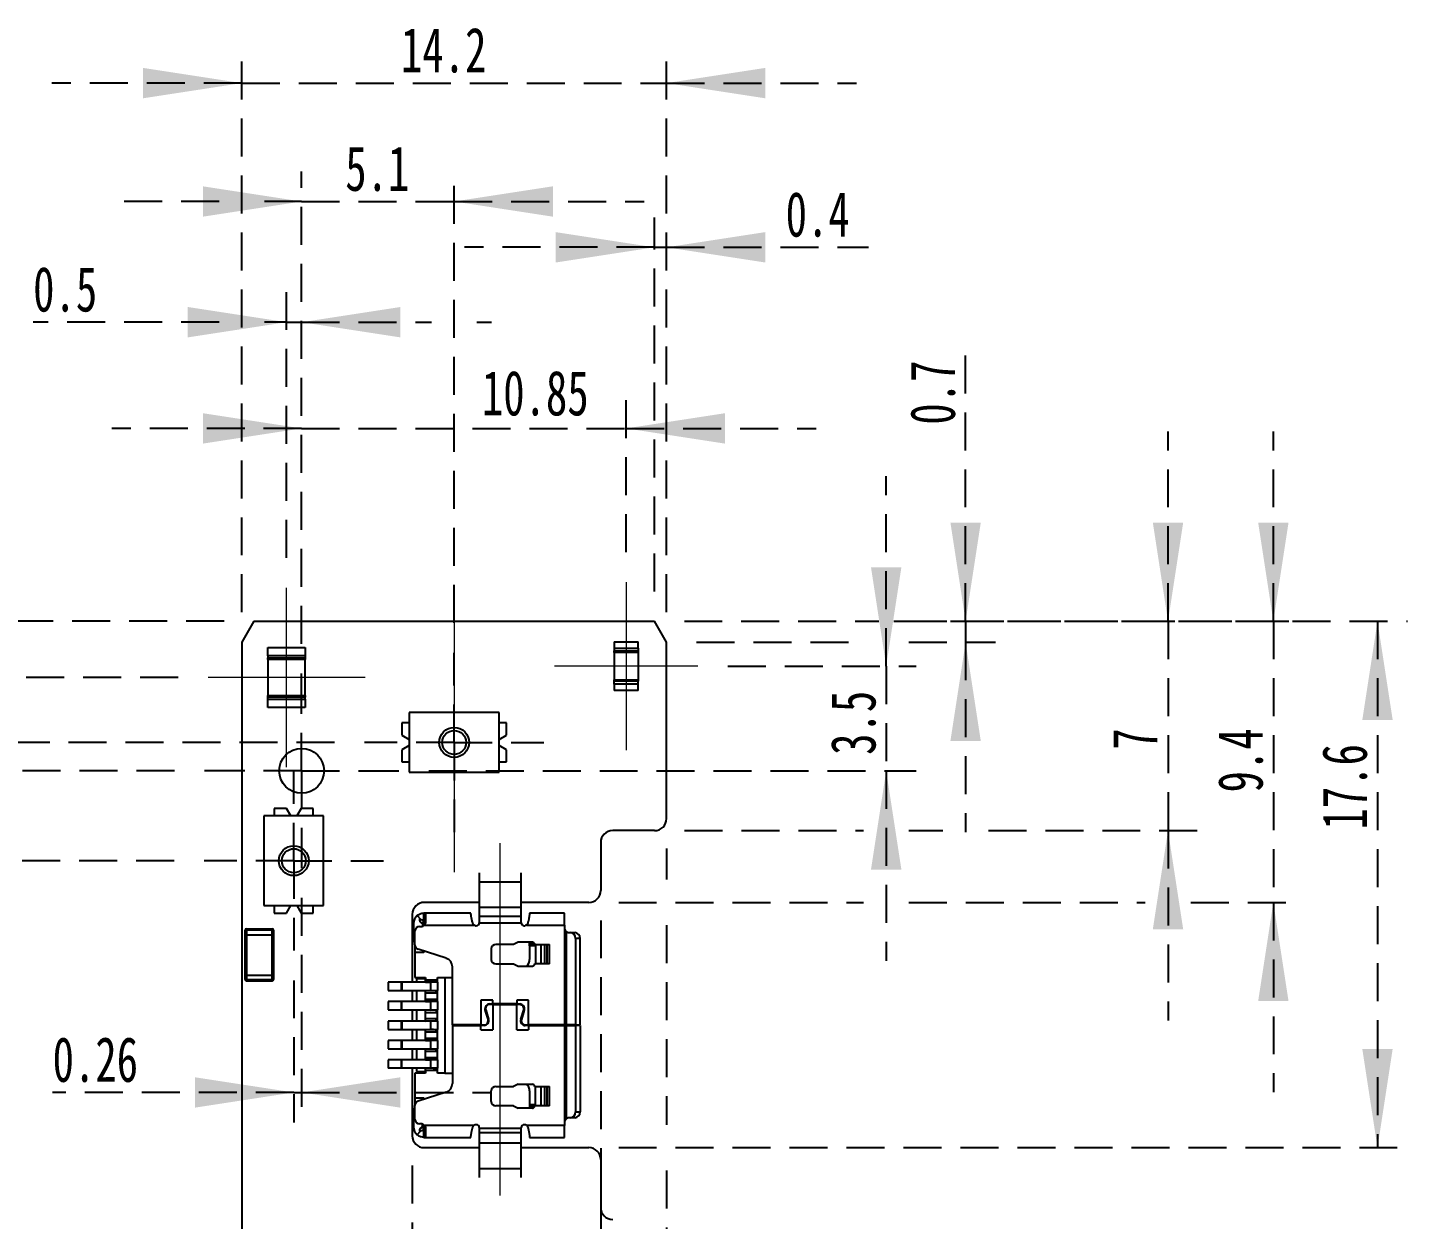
# Model space of a CAD drawing. Header units: millimetres. Extents: x 94.8 to 164.3, y 122.3 to 187.7.
# Drawn here: x 118.15 to 164.28, y 147.84 to 187.69 of the extents above; entities that cross this region are included whole.
import ezdxf

# ---------------------------------------------------------------- set-up
doc = ezdxf.new("R2010")
doc.units = ezdxf.units.MM
doc.linetypes.add('CENTERX2', pattern=[20.32, 12.7, -2.54, 2.54, -2.54])
doc.linetypes.add('HIDDEN', pattern=[1.905, 1.27, -0.635])
doc.layers.add('LAYER8', color=179, linetype='HIDDEN')
doc.layers.add('SLD-0', color=179, linetype='Continuous')
doc.styles.add('SLDTEXTSTYLE8', font='TXT', dxfattribs={"width": 0.552632})
doc.styles.add('SLDTEXTSTYLE9', font='TXT', dxfattribs={"width": 0.7})
doc.dimstyles.new('SLDDIMSTYLE0', dxfattribs={"dimtxt": 1.5, "dimasz": 3.302, "dimexe": 0, "dimexo": 0.0625, "dimgap": 0.375, "dimtad": 1, "dimdec": 1, "dimrnd": 1e-09, "dimzin": 12, "dimdsep": 46, "dimtxsty": 'SLDTEXTSTYLE8', "dimblk1": 'NONE', "dimblk2": 'NONE', "dimsah": 1, "dimcen": 0.09, "dimadec": 0, "dimazin": 3, "dimtfac": 1, "dimtdec": 1, "dimtofl": 0, "dimtmove": 0, "dimatfit": 3, "dimldrblk": 'NONE', "dimfxl": 1, "dimfrac": 2, "dimtolj": 1, "dimtzin": 12, "dimarcsym": 0})
doc.dimstyles.new('SLDDIMSTYLE1', dxfattribs={"dimtxt": 1.5, "dimasz": 3.302, "dimexe": 0, "dimexo": 0.0625, "dimgap": 0.375, "dimtad": 1, "dimdec": 0, "dimrnd": 1e-09, "dimzin": 12, "dimdsep": 46, "dimtxsty": 'SLDTEXTSTYLE8', "dimblk1": 'NONE', "dimblk2": 'NONE', "dimsah": 1, "dimcen": 0.09, "dimadec": 0, "dimazin": 3, "dimtfac": 1, "dimtofl": 0, "dimtmove": 0, "dimatfit": 3, "dimldrblk": 'NONE', "dimfxl": 1, "dimfrac": 2, "dimtolj": 1, "dimtzin": 12, "dimarcsym": 0})
doc.dimstyles.new('SLDDIMSTYLE2', dxfattribs={"dimtxt": 1.5, "dimasz": 3.302, "dimexe": 0, "dimexo": 0.0625, "dimgap": 0.375, "dimtad": 1, "dimdec": 1, "dimrnd": 1e-09, "dimdsep": 46, "dimtxsty": 'SLDTEXTSTYLE8', "dimblk1": 'NONE', "dimblk2": 'NONE', "dimsah": 1, "dimcen": 0.09, "dimadec": 0, "dimazin": 2, "dimtfac": 1, "dimtdec": 1, "dimtofl": 0, "dimtmove": 0, "dimatfit": 3, "dimldrblk": 'NONE', "dimfxl": 1, "dimfrac": 2, "dimtolj": 1, "dimtzin": 12, "dimarcsym": 0})
doc.dimstyles.new('SLDDIMSTYLE3', dxfattribs={"dimtxt": 1.5, "dimasz": 3.302, "dimexe": 0, "dimexo": 0.0625, "dimgap": 0.375, "dimtad": 1, "dimrnd": 1e-09, "dimzin": 12, "dimdsep": 46, "dimtxsty": 'SLDTEXTSTYLE8', "dimblk1": 'NONE', "dimblk2": 'NONE', "dimsah": 1, "dimcen": 0.09, "dimadec": 0, "dimazin": 3, "dimtfac": 1, "dimtofl": 0, "dimtmove": 0, "dimatfit": 3, "dimldrblk": 'NONE', "dimfxl": 1, "dimfrac": 2, "dimtolj": 1, "dimtzin": 12, "dimarcsym": 0})
doc.dimstyles.new('SLDDIMSTYLE4', dxfattribs={"dimtxt": 1.5, "dimasz": 3.302, "dimexe": 0, "dimexo": 0.0625, "dimgap": 0.375, "dimtad": 1, "dimrnd": 1e-09, "dimzin": 12, "dimdsep": 46, "dimtxsty": 'SLDTEXTSTYLE8', "dimsah": 1, "dimcen": 0.09, "dimadec": 0, "dimazin": 3, "dimtfac": 1, "dimtmove": 0, "dimatfit": 0, "dimfxl": 1, "dimfrac": 2, "dimtolj": 1, "dimtzin": 12, "dimarcsym": 0})
doc.dimstyles.new('SLDDIMSTYLE5', dxfattribs={"dimtxt": 1.5, "dimasz": 3.302, "dimexe": 0, "dimexo": 0.0625, "dimgap": 0.375, "dimtad": 1, "dimrnd": 1e-09, "dimdsep": 46, "dimtxsty": 'SLDTEXTSTYLE8', "dimblk1": 'NONE', "dimblk2": 'NONE', "dimsah": 1, "dimcen": 0.09, "dimadec": 0, "dimazin": 2, "dimtfac": 1, "dimtofl": 0, "dimtmove": 0, "dimatfit": 3, "dimldrblk": 'NONE', "dimfxl": 1, "dimfrac": 2, "dimtolj": 1, "dimtzin": 12, "dimarcsym": 0})

# ---------------------------------------------------------------- blocks, each defined once
blk = doc.blocks.new('SW_CENTERMARKSYMBOL_4')
at = {"layer": 'LAYER8'}
for p, q in [((0, 2.5), (0, 3)), ((0, 0), (0, 2.5)), ((-2.5, 0), (-3, 0)), ((0, 0), (-2.5, 0)), ((0, 0), (0, -2.5)), ((0, 0), (2.5, 0)), ((2.5, 0), (3, 0)), ((0, -2.5), (0, -3))]:
    blk.add_line(p, q, dxfattribs=at)
blk = doc.blocks.new('SW_CENTERMARKSYMBOL_6')
at = {"layer": 'LAYER8'}
for p, q in [((0, 2.5), (0, 3.25)), ((0, 0), (0, 2.5)), ((-2.5, 0), (-3.25, 0)), ((0, 0), (-2.5, 0)), ((0, 0), (0, -2.5)), ((0, 0), (2.5, 0)), ((2.5, 0), (3.25, 0)), ((0, -2.5), (0, -3.25))]:
    blk.add_line(p, q, dxfattribs=at)
blk = doc.blocks.new('SW_CENTERMARKSYMBOL_5')
at = {"layer": 'LAYER8'}
for p, q in [((0, 2.5), (0, 3)), ((0, 0), (0, 2.5)), ((-2.5, 0), (-3, 0)), ((0, 0), (-2.5, 0)), ((0, 0), (0, -2.5)), ((0, 0), (2.5, 0)), ((2.5, 0), (3, 0)), ((0, -2.5), (0, -3))]:
    blk.add_line(p, q, dxfattribs=at)
blk = doc.blocks.new('_D')
at = {"layer": 'LAYER8'}
for p, q in [((125.31, 168.139), (125.31, 186.834)), ((139.51, 168.139), (139.51, 186.834)), ((125.31, 185.834), (118.96, 185.834)), ((125.31, 185.834), (139.51, 185.834)), ((139.51, 185.834), (145.86, 185.834))]:
    blk.add_line(p, q, dxfattribs=at)
for points in [[(125.31, 185.834), (122.008, 186.342), (122.008, 185.326)], [(139.51, 185.834), (142.812, 185.326), (142.812, 186.342)]]:
    blk.add_solid(points, dxfattribs=at)
at = {"layer": 'LAYER8', "insert": (130.632, 187.69), "char_height": 1.5, "attachment_point": 1, "style": 'SLDTEXTSTYLE9'}
blk.add_mtext('14.2', dxfattribs=at)
blk = doc.blocks.new('_NONE')
blk = doc.blocks.new('_D_1')
at = {"layer": 'LAYER8'}
for p, q in [((96.658, 167.839), (96.658, 174.189)), ((124.714, 167.839), (95.658, 167.839)), ((96.658, 167.839), (96.658, 162.839)), ((123.06, 162.839), (95.658, 162.839)), ((96.658, 162.839), (96.658, 154.94))]:
    blk.add_line(p, q, dxfattribs=at)
for points in [[(96.658, 167.839), (97.166, 171.141), (96.15, 171.141)], [(96.658, 162.839), (96.15, 159.537), (97.166, 159.537)]]:
    blk.add_solid(points, dxfattribs=at)
at = {"layer": 'LAYER8', "insert": (94.801, 154.94), "char_height": 1.5, "attachment_point": 1, "rotation": 90, "style": 'SLDTEXTSTYLE9'}
blk.add_mtext('5', dxfattribs=at)
blk = doc.blocks.new('_D_2')
at = {"layer": 'LAYER8'}
for p, q in [((127.31, 167.089), (127.31, 182.875)), ((132.41, 167.789), (132.41, 182.875)), ((124.548, 181.875), (120.96, 181.875)), ((127.31, 181.875), (126.072, 181.875)), ((127.31, 181.875), (132.41, 181.875)), ((132.41, 181.875), (138.76, 181.875))]:
    blk.add_line(p, q, dxfattribs=at)
for points in [[(127.31, 181.875), (124.008, 182.383), (124.008, 181.367)], [(132.41, 181.875), (135.712, 181.367), (135.712, 182.383)]]:
    blk.add_solid(points, dxfattribs=at)
at = {"layer": 'LAYER8', "insert": (128.768, 183.731), "char_height": 1.5, "attachment_point": 1, "style": 'SLDTEXTSTYLE9'}
blk.add_mtext('5.1', dxfattribs=at)
blk = doc.blocks.new('_D_3')
at = {"layer": 'LAYER8'}
for p, q in [((126.806, 169.959), (126.806, 178.839)), ((127.31, 167.089), (127.31, 178.839)), ((124.548, 177.839), (118.332, 177.839)), ((126.806, 177.839), (126.072, 177.839)), ((126.806, 177.839), (127.31, 177.839)), ((127.31, 177.839), (131.648, 177.839)), ((133.172, 177.839), (133.66, 177.839))]:
    blk.add_line(p, q, dxfattribs=at)
for points in [[(126.806, 177.839), (123.504, 178.347), (123.504, 177.331)], [(127.31, 177.839), (130.612, 177.331), (130.612, 178.347)]]:
    blk.add_solid(points, dxfattribs=at)
at = {"layer": 'LAYER8', "insert": (118.332, 179.696), "char_height": 1.5, "attachment_point": 1, "style": 'SLDTEXTSTYLE9'}
blk.add_mtext('0.5', dxfattribs=at)
blk = doc.blocks.new('_D_4')
at = {"layer": 'LAYER8'}
for p, q in [((101.162, 168.601), (101.162, 172.309)), ((101.162, 165.959), (101.162, 167.077)), ((123.181, 165.959), (100.162, 165.959)), ((101.162, 165.959), (101.162, 162.839)), ((123.06, 162.839), (100.162, 162.839)), ((101.162, 162.839), (101.162, 155.037))]:
    blk.add_line(p, q, dxfattribs=at)
for points in [[(101.162, 165.959), (101.67, 169.261), (100.654, 169.261)], [(101.162, 162.839), (100.654, 159.537), (101.67, 159.537)]]:
    blk.add_solid(points, dxfattribs=at)
at = {"layer": 'LAYER8', "insert": (99.306, 155.037), "char_height": 1.5, "attachment_point": 1, "rotation": 90, "style": 'SLDTEXTSTYLE9'}
blk.add_mtext('3.12', dxfattribs=at)
blk = doc.blocks.new('_D_5')
at = {"layer": 'LAYER8'}
for p, q in [((146.855, 166.339), (146.855, 172.689)), ((141.56, 166.339), (147.855, 166.339)), ((146.855, 166.339), (146.855, 162.839)), ((131.56, 162.839), (147.855, 162.839)), ((146.855, 162.839), (146.855, 156.489))]:
    blk.add_line(p, q, dxfattribs=at)
for points in [[(146.855, 166.339), (147.363, 169.641), (146.347, 169.641)], [(146.855, 162.839), (146.347, 159.537), (147.363, 159.537)]]:
    blk.add_solid(points, dxfattribs=at)
at = {"layer": 'LAYER8', "insert": (144.998, 163.372), "char_height": 1.5, "attachment_point": 1, "rotation": 90, "style": 'SLDTEXTSTYLE9'}
blk.add_mtext('3.5', dxfattribs=at)
blk = doc.blocks.new('_D_6')
at = {"layer": 'LAYER8'}
for p, q in [((127.31, 167.089), (127.31, 175.288)), ((138.16, 170.149), (138.16, 175.288)), ((127.31, 174.288), (120.96, 174.288)), ((127.31, 174.288), (138.16, 174.288)), ((138.16, 174.288), (144.51, 174.288))]:
    blk.add_line(p, q, dxfattribs=at)
for points in [[(127.31, 174.288), (124.008, 174.796), (124.008, 173.78)], [(138.16, 174.288), (141.462, 173.78), (141.462, 174.796)]]:
    blk.add_solid(points, dxfattribs=at)
at = {"layer": 'LAYER8', "insert": (133.336, 176.222), "char_height": 1.5, "attachment_point": 1, "style": 'SLDTEXTSTYLE9'}
blk.add_mtext('10.85', dxfattribs=at)
blk = doc.blocks.new('_D_7')
at = {"layer": 'LAYER8'}
for p, q in [((109.31, 168.601), (109.31, 170.139)), ((109.31, 166.721), (109.31, 167.077)), ((109.31, 163.789), (109.31, 165.197)), ((128.41, 163.789), (108.31, 163.789)), ((109.31, 162.839), (109.31, 163.789)), ((123.06, 162.839), (108.31, 162.839)), ((109.31, 162.839), (109.31, 155.037))]:
    blk.add_line(p, q, dxfattribs=at)
for points in [[(109.31, 163.789), (109.818, 167.091), (108.802, 167.091)], [(109.31, 162.839), (108.802, 159.537), (109.818, 159.537)]]:
    blk.add_solid(points, dxfattribs=at)
at = {"layer": 'LAYER8', "insert": (107.454, 155.037), "char_height": 1.5, "attachment_point": 1, "rotation": 90, "style": 'SLDTEXTSTYLE9'}
blk.add_mtext('0.95', dxfattribs=at)
blk = doc.blocks.new('_D_8')
at = {"layer": 'LAYER8'}
for p, q in [((115.31, 168.601), (115.31, 169.189)), ((115.31, 166.721), (115.31, 167.077)), ((115.31, 164.551), (115.31, 165.197)), ((115.31, 162.839), (115.31, 163.027)), ((123.06, 162.839), (114.31, 162.839)), ((115.31, 162.839), (115.31, 159.833)), ((123.046, 159.833), (114.31, 159.833)), ((115.31, 159.833), (115.31, 155.037))]:
    blk.add_line(p, q, dxfattribs=at)
for points in [[(115.31, 162.839), (115.818, 166.141), (114.802, 166.141)], [(115.31, 159.833), (114.802, 156.531), (115.818, 156.531)]]:
    blk.add_solid(points, dxfattribs=at)
at = {"layer": 'LAYER8', "insert": (113.454, 155.037), "char_height": 1.5, "attachment_point": 1, "rotation": 90, "style": 'SLDTEXTSTYLE9'}
blk.add_mtext('3.01', dxfattribs=at)
blk = doc.blocks.new('_D_9')
at = {"layer": 'LAYER8'}
for p, q in [((127.31, 158.589), (127.31, 151.084)), ((127.046, 155.833), (127.046, 151.084)), ((127.046, 152.084), (118.983, 152.084)), ((127.046, 152.084), (127.31, 152.084)), ((127.31, 152.084), (133.66, 152.084))]:
    blk.add_line(p, q, dxfattribs=at)
for points in [[(127.046, 152.084), (123.744, 152.592), (123.744, 151.576)], [(127.31, 152.084), (130.612, 151.576), (130.612, 152.592)]]:
    blk.add_solid(points, dxfattribs=at)
at = {"layer": 'LAYER8', "insert": (118.983, 153.94), "char_height": 1.5, "attachment_point": 1, "style": 'SLDTEXTSTYLE9'}
blk.add_mtext('0.26', dxfattribs=at)
blk = doc.blocks.new('_D_10')
at = {"layer": 'LAYER8'}
for p, q in [((149.51, 167.839), (149.51, 177.184)), ((140.106, 167.839), (146.093, 167.839)), ((147.617, 167.839), (150.51, 167.839)), ((149.51, 167.839), (149.51, 167.139)), ((140.51, 167.139), (146.093, 167.139)), ((147.617, 167.139), (150.51, 167.139)), ((149.51, 167.139), (149.51, 160.789))]:
    blk.add_line(p, q, dxfattribs=at)
for points in [[(149.51, 167.839), (150.018, 171.141), (149.002, 171.141)], [(149.51, 167.139), (149.002, 163.837), (150.018, 163.837)]]:
    blk.add_solid(points, dxfattribs=at)
at = {"layer": 'LAYER8', "insert": (147.654, 174.413), "char_height": 1.5, "attachment_point": 1, "rotation": 90, "style": 'SLDTEXTSTYLE9'}
blk.add_mtext('0.7', dxfattribs=at)
blk = doc.blocks.new('_D_11')
at = {"layer": 'LAYER8'}
for p, q in [((139.106, 168.839), (139.106, 181.343)), ((139.51, 168.139), (139.51, 181.343)), ((139.106, 180.343), (132.756, 180.343)), ((139.106, 180.343), (139.51, 180.343)), ((139.51, 180.343), (146.264, 180.343))]:
    blk.add_line(p, q, dxfattribs=at)
for points in [[(139.106, 180.343), (135.804, 180.851), (135.804, 179.835)], [(139.51, 180.343), (142.812, 179.835), (142.812, 180.851)]]:
    blk.add_solid(points, dxfattribs=at)
at = {"layer": 'LAYER8', "insert": (143.493, 182.2), "char_height": 1.5, "attachment_point": 1, "style": 'SLDTEXTSTYLE9'}
blk.add_mtext('0.4', dxfattribs=at)
blk = doc.blocks.new('_D_12')
at = {"layer": 'LAYER8'}
for p, q in [((156.278, 167.839), (156.278, 174.189)), ((140.106, 167.839), (146.093, 167.839)), ((147.617, 167.839), (157.278, 167.839)), ((156.278, 167.839), (156.278, 160.839)), ((140.11, 160.839), (146.093, 160.839)), ((147.617, 160.839), (148.748, 160.839)), ((150.272, 160.839), (157.278, 160.839)), ((156.278, 160.839), (156.278, 154.489))]:
    blk.add_line(p, q, dxfattribs=at)
for points in [[(156.278, 167.839), (156.786, 171.141), (155.77, 171.141)], [(156.278, 160.839), (155.77, 157.537), (156.786, 157.537)]]:
    blk.add_solid(points, dxfattribs=at)
at = {"layer": 'LAYER8', "insert": (154.422, 163.545), "char_height": 1.5, "attachment_point": 1, "rotation": 90, "style": 'SLDTEXTSTYLE9'}
blk.add_mtext('7', dxfattribs=at)
blk = doc.blocks.new('_D_13')
at = {"layer": 'LAYER8'}
for p, q in [((159.8, 167.839), (159.8, 174.189)), ((140.106, 167.839), (146.093, 167.839)), ((147.617, 167.839), (160.8, 167.839)), ((159.8, 167.839), (159.8, 158.439)), ((137.91, 158.439), (146.093, 158.439)), ((147.617, 158.439), (155.516, 158.439)), ((157.04, 158.439), (160.8, 158.439)), ((159.8, 158.439), (159.8, 152.089))]:
    blk.add_line(p, q, dxfattribs=at)
for points in [[(159.8, 167.839), (160.308, 171.141), (159.292, 171.141)], [(159.8, 158.439), (159.292, 155.137), (160.308, 155.137)]]:
    blk.add_solid(points, dxfattribs=at)
at = {"layer": 'LAYER8', "insert": (157.944, 162.116), "char_height": 1.5, "attachment_point": 1, "rotation": 90, "style": 'SLDTEXTSTYLE9'}
blk.add_mtext('9.4', dxfattribs=at)
blk = doc.blocks.new('_D_14')
at = {"layer": 'LAYER8'}
for p, q in [((140.106, 167.839), (146.605, 167.839)), ((147.105, 167.839), (164.282, 167.839)), ((163.282, 167.839), (163.282, 150.239)), ((137.91, 150.239), (164.282, 150.239))]:
    blk.add_line(p, q, dxfattribs=at)
for points in [[(163.282, 167.839), (162.774, 164.537), (163.79, 164.537)], [(163.282, 150.239), (163.79, 153.541), (162.774, 153.541)]]:
    blk.add_solid(points, dxfattribs=at)
at = {"layer": 'LAYER8', "insert": (161.426, 160.875), "char_height": 1.5, "attachment_point": 1, "rotation": 90, "style": 'SLDTEXTSTYLE9'}
blk.add_mtext('17.6', dxfattribs=at)
blk = doc.blocks.new('_D_15')
at = {"layer": 'LAYER8'}
for p, q in [((139.51, 160.239), (139.51, 159.201)), ((137.31, 157.839), (137.31, 125.31)), ((139.51, 157.677), (139.51, 151.001)), ((139.51, 149.477), (139.51, 125.31)), ((137.31, 126.31), (130.96, 126.31)), ((139.51, 126.31), (137.31, 126.31)), ((139.51, 126.31), (153.482, 126.31))]:
    blk.add_line(p, q, dxfattribs=at)
for points in [[(137.31, 126.31), (134.008, 126.818), (134.008, 125.802)], [(139.51, 126.31), (142.812, 125.802), (142.812, 126.818)]]:
    blk.add_solid(points, dxfattribs=at)
at = {"layer": 'LAYER8', "insert": (150.712, 128.166), "char_height": 1.5, "attachment_point": 1, "style": 'SLDTEXTSTYLE9'}
blk.add_mtext('2.2', dxfattribs=at)
blk = doc.blocks.new('_D_16')
at = {"layer": 'LAYER8'}
for p, q in [((139.51, 160.239), (139.51, 159.201)), ((139.51, 157.677), (139.51, 151.001)), ((131.01, 149.639), (131.01, 127.072)), ((139.51, 149.477), (139.51, 122.274)), ((131.01, 125.548), (131.01, 122.274)), ((139.51, 123.274), (131.01, 123.274)), ((139.51, 123.274), (153.482, 123.274))]:
    blk.add_line(p, q, dxfattribs=at)
for points in [[(131.01, 123.274), (134.312, 122.766), (134.312, 123.782)], [(139.51, 123.274), (136.208, 123.782), (136.208, 122.766)]]:
    blk.add_solid(points, dxfattribs=at)
at = {"layer": 'LAYER8', "insert": (150.712, 125.13), "char_height": 1.5, "attachment_point": 1, "style": 'SLDTEXTSTYLE9'}
blk.add_mtext('8.5', dxfattribs=at)

msp = doc.modelspace()

# ---------------------------------------------------------------- linework, layer by layer
at = {"layer": 'LAYER8', "linetype": 'CENTERX2', "lineweight": 18}
for p, q in [((126.806, 162.959), (126.806, 168.959)), ((138.16, 169.149), (138.16, 163.529)), ((132.41, 168.139), (132.41, 159.454)), ((140.56, 166.339), (135.76, 166.339)), ((129.431, 165.959), (124.181, 165.959)), ((133.95, 148.634), (133.95, 160.423))]:
    msp.add_line(p, q, dxfattribs=at)
at = {"layer": 'SLD-0', "color": 179, "linetype": 'Continuous', "lineweight": 25}
for p, q in [((125.714, 167.839), (125.31, 167.139)), ((125.714, 167.839), (139.106, 167.839)), ((139.51, 167.139), (139.106, 167.839)), ((125.31, 167.139), (125.31, 134.539)), ((137.76, 167.149), (137.76, 166.939)), ((137.76, 167.149), (138.56, 167.149)), ((138.56, 166.939), (138.56, 167.149)), ((139.51, 161.239), (139.51, 167.139)), ((126.181, 166.959), (127.431, 166.959)), ((126.181, 166.68), (126.181, 166.959)), ((127.431, 166.68), (126.181, 166.68)), ((126.181, 166.68), (126.181, 166.615)), ((126.181, 166.615), (127.431, 166.615)), ((126.181, 166.566), (126.181, 166.615)), ((127.431, 166.566), (126.181, 166.566)), ((126.181, 166.566), (126.181, 165.353)), ((127.431, 166.959), (127.431, 166.68)), ((127.431, 166.68), (127.431, 166.615)), ((127.431, 166.615), (127.431, 166.566)), ((127.431, 165.353), (127.431, 166.566)), ((137.76, 166.939), (137.76, 166.937)), ((137.76, 166.939), (138.56, 166.939)), ((137.76, 166.937), (137.76, 166.847)), ((137.76, 166.847), (138.56, 166.847)), ((137.76, 166.798), (137.76, 166.847)), ((138.56, 166.798), (137.76, 166.798)), ((137.76, 166.798), (137.76, 165.88)), ((138.56, 166.939), (138.56, 166.937)), ((138.56, 166.937), (138.56, 166.847)), ((138.56, 166.847), (138.56, 166.798)), ((138.56, 166.798), (138.56, 165.88)), ((137.76, 165.88), (138.56, 165.88)), ((137.76, 165.831), (137.76, 165.88)), ((138.56, 165.831), (137.76, 165.831)), ((137.76, 165.741), (137.76, 165.831)), ((137.76, 165.739), (137.76, 165.741)), ((137.76, 165.739), (137.76, 165.529)), ((138.56, 165.739), (137.76, 165.739)), ((138.56, 165.88), (138.56, 165.831)), ((138.56, 165.741), (138.56, 165.831)), ((138.56, 165.739), (138.56, 165.741)), ((138.56, 165.529), (138.56, 165.739)), ((126.181, 165.353), (127.431, 165.353)), ((126.181, 165.303), (126.181, 165.353)), ((127.431, 165.303), (126.181, 165.303)), ((126.181, 165.239), (126.181, 165.303)), ((126.181, 165.239), (127.431, 165.239)), ((126.181, 164.959), (126.181, 165.239)), ((127.431, 165.353), (127.431, 165.303)), ((127.431, 165.239), (127.431, 165.303)), ((127.431, 165.239), (127.431, 164.959)), ((138.56, 165.529), (137.76, 165.529)), ((127.431, 164.959), (126.181, 164.959)), ((130.91, 164.789), (130.91, 162.789)), ((133.91, 164.789), (130.91, 164.789)), ((133.91, 162.789), (133.91, 164.789)), ((130.66, 164.439), (130.66, 164.034)), ((130.91, 164.439), (130.66, 164.439)), ((134.16, 164.439), (133.91, 164.439)), ((134.16, 164.034), (134.16, 164.439)), ((130.66, 164.034), (130.91, 163.889)), ((133.91, 163.889), (134.16, 164.034)), ((130.91, 163.689), (130.66, 163.545)), ((130.66, 163.545), (130.66, 163.139)), ((134.16, 163.545), (133.91, 163.689)), ((134.16, 163.139), (134.16, 163.545)), ((130.66, 163.139), (130.91, 163.139)), ((133.91, 163.139), (134.16, 163.139)), ((130.91, 162.789), (133.91, 162.789)), ((126.396, 161.583), (126.396, 161.333)), ((126.802, 161.583), (126.396, 161.583)), ((126.946, 161.333), (126.802, 161.583)), ((127.291, 161.583), (127.146, 161.333)), ((127.696, 161.583), (127.291, 161.583)), ((127.696, 161.333), (127.696, 161.583)), ((126.046, 161.333), (126.046, 158.333)), ((128.046, 161.333), (126.046, 161.333)), ((128.046, 158.333), (128.046, 161.333)), ((139.11, 160.839), (137.71, 160.839)), ((137.31, 160.439), (137.31, 158.839)), ((133.25, 159.423), (133.25, 159.12)), ((134.65, 159.12), (134.65, 159.423)), ((134.65, 159.12), (133.25, 159.12)), ((133.25, 159.12), (133.25, 158.283)), ((134.65, 158.283), (134.65, 159.12)), ((126.046, 158.333), (128.046, 158.333)), ((126.396, 158.333), (126.396, 158.083)), ((126.802, 158.083), (126.946, 158.333)), ((127.146, 158.333), (127.291, 158.083)), ((127.696, 158.083), (127.696, 158.333)), ((133.25, 158.439), (131.41, 158.439)), ((133.25, 158.283), (134.65, 158.283)), ((133.25, 158.283), (133.25, 157.964)), ((136.91, 158.439), (134.65, 158.439)), ((134.65, 157.964), (134.65, 158.283)), ((126.396, 158.083), (126.802, 158.083)), ((127.291, 158.083), (127.696, 158.083)), ((131.01, 158.039), (131.01, 155.773)), ((131.178, 158.004), (131.285, 157.874)), ((131.259, 157.875), (131.285, 157.874)), ((131.4, 157.783), (131.4, 158.083)), ((131.412, 158.083), (131.4, 158.083)), ((131.412, 157.783), (131.4, 157.783)), ((132.967, 158.083), (131.412, 158.083)), ((131.45, 158.071), (131.45, 157.783)), ((134.65, 157.964), (133.25, 157.964)), ((133.25, 157.964), (133.25, 157.76)), ((134.65, 157.76), (134.65, 157.964)), ((136.1, 158.083), (134.934, 158.083)), ((136.1, 157.683), (136.1, 158.083)), ((125.42, 157.359), (125.42, 157.509)), ((125.42, 157.509), (125.47, 157.509)), ((125.42, 156.009), (125.42, 157.359)), ((125.47, 157.359), (125.42, 157.359)), ((125.47, 157.559), (126.32, 157.559)), ((125.47, 157.559), (125.47, 157.509)), ((126.32, 157.509), (125.47, 157.509)), ((125.47, 157.509), (125.47, 157.359)), ((125.47, 157.359), (125.47, 156.009)), ((125.47, 157.359), (126.32, 157.359)), ((126.32, 157.559), (126.32, 157.509)), ((126.32, 157.359), (126.32, 157.509)), ((126.37, 157.509), (126.32, 157.509)), ((126.37, 157.359), (126.32, 157.359)), ((126.32, 156.009), (126.32, 157.359)), ((126.37, 157.509), (126.37, 157.359)), ((126.37, 157.359), (126.37, 156.009)), ((131.05, 157.733), (131.05, 157.287)), ((131.1, 157.017), (131.1, 157.483)), ((131.25, 157.633), (131.3, 157.633)), ((131.301, 157.763), (131.4, 157.763)), ((131.35, 157.733), (131.35, 157.642)), ((131.447, 157.763), (131.4, 157.763)), ((131.4, 157.763), (131.4, 157.672)), ((131.412, 157.683), (133.071, 157.683)), ((133.25, 157.76), (134.65, 157.76)), ((133.25, 157.756), (134.65, 157.756)), ((134.829, 157.683), (136.1, 157.683)), ((136.1, 157.683), (136.1, 157.583)), ((136.1, 157.583), (136.1, 154.343)), ((136.15, 157.472), (136.15, 154.343)), ((136.25, 157.433), (136.295, 157.433)), ((136.295, 157.433), (136.445, 157.433)), ((131.05, 157.287), (131.05, 157.137)), ((131.1, 157.137), (131.05, 157.137)), ((131.1, 157.017), (131.1, 156.893)), ((131.166, 156.893), (131.1, 156.893)), ((131.1, 156.893), (131.1, 156.763)), ((132.143, 156.569), (131.204, 156.875)), ((133.65, 156.883), (133.65, 156.533)), ((134.39, 157.033), (133.8, 157.033)), ((134.55, 157.108), (134.39, 157.033)), ((135.025, 157.108), (134.55, 157.108)), ((134.934, 157.063), (134.934, 157.108)), ((134.934, 156.991), (134.934, 157.063)), ((134.934, 156.991), (134.934, 156.533)), ((135.131, 157.033), (135.1, 157.033)), ((135.131, 157.033), (135.131, 156.383)), ((135.131, 157.033), (135.304, 157.033)), ((135.304, 157.033), (135.304, 156.383)), ((135.304, 157.033), (135.441, 157.033)), ((135.441, 156.383), (135.441, 157.033)), ((135.441, 157.033), (135.514, 157.033)), ((135.514, 156.383), (135.514, 157.033)), ((135.514, 157.033), (135.6, 157.033)), ((135.6, 156.383), (135.6, 157.033)), ((136.468, 157.233), (136.468, 154.343)), ((136.618, 157.233), (136.468, 157.233)), ((136.618, 154.343), (136.618, 157.233)), ((131.1, 156.763), (131.1, 155.933)), ((131.4, 156.763), (131.1, 156.763)), ((131.4, 156.811), (131.4, 156.763)), ((125.42, 155.859), (125.42, 156.009)), ((125.47, 156.009), (125.42, 156.009)), ((125.47, 156.009), (125.47, 155.859)), ((125.47, 156.009), (126.32, 156.009)), ((126.32, 155.859), (126.32, 156.009)), ((126.37, 156.009), (126.32, 156.009)), ((126.37, 156.009), (126.37, 155.859)), ((132.35, 154.343), (132.35, 156.283)), ((133.8, 156.383), (134.39, 156.383)), ((134.39, 156.383), (134.55, 156.308)), ((134.55, 156.308), (135.025, 156.308)), ((135.1, 156.383), (135.131, 156.383)), ((135.304, 156.383), (135.131, 156.383)), ((135.441, 156.383), (135.304, 156.383)), ((135.514, 156.383), (135.441, 156.383)), ((135.6, 156.383), (135.514, 156.383)), ((125.47, 155.859), (125.42, 155.859)), ((125.47, 155.859), (126.32, 155.859)), ((125.47, 155.859), (125.47, 155.809)), ((126.32, 155.809), (125.47, 155.809)), ((126.32, 155.859), (126.37, 155.859)), ((126.32, 155.859), (126.32, 155.809)), ((130.637, 155.773), (130.2, 155.773)), ((130.2, 155.773), (130.2, 155.493)), ((130.2, 155.493), (130.637, 155.493)), ((130.637, 155.773), (130.637, 155.493)), ((130.663, 155.773), (130.637, 155.773)), ((130.637, 155.493), (130.663, 155.493)), ((130.663, 155.773), (130.663, 155.493)), ((131.613, 155.773), (130.663, 155.773)), ((130.663, 155.493), (131.613, 155.493)), ((131.01, 155.493), (131.01, 155.123)), ((131.1, 155.933), (131.45, 155.933)), ((131.45, 155.883), (131.15, 155.883)), ((131.15, 155.883), (131.15, 155.773)), ((131.15, 155.493), (131.15, 155.123)), ((131.45, 155.933), (131.45, 155.853)), ((131.45, 155.853), (131.85, 155.853)), ((131.45, 155.773), (131.45, 155.853)), ((131.45, 155.773), (131.613, 155.776)), ((131.45, 155.493), (131.613, 155.491)), ((131.45, 155.413), (131.45, 155.493)), ((131.613, 155.773), (131.613, 155.493)), ((131.85, 155.773), (131.613, 155.773)), ((131.613, 155.493), (131.85, 155.493)), ((131.85, 155.933), (132.1, 155.933)), ((131.85, 155.853), (131.85, 155.933)), ((131.85, 155.84), (131.85, 155.853)), ((131.85, 155.773), (131.85, 155.84)), ((131.85, 155.773), (131.85, 155.493)), ((131.85, 155.427), (131.85, 155.493)), ((132.1, 155.933), (132.35, 155.933)), ((132.1, 155.933), (132.1, 152.733)), ((130.637, 155.123), (130.2, 155.123)), ((130.2, 155.123), (130.2, 154.843)), ((130.637, 155.123), (130.637, 154.843)), ((130.663, 155.123), (130.637, 155.123)), ((130.663, 154.843), (130.663, 155.123)), ((131.613, 155.123), (130.663, 155.123)), ((131.45, 155.413), (131.85, 155.413)), ((131.45, 155.203), (131.45, 155.413)), ((131.45, 155.203), (131.85, 155.203)), ((131.45, 155.123), (131.45, 155.203)), ((131.45, 155.123), (131.613, 155.126)), ((131.613, 155.123), (131.613, 154.843)), ((131.85, 155.123), (131.613, 155.123)), ((131.85, 155.413), (131.85, 155.427)), ((131.85, 155.203), (131.85, 155.413)), ((131.85, 155.19), (131.85, 155.203)), ((131.85, 155.123), (131.85, 155.19)), ((131.85, 155.123), (131.85, 154.843)), ((133.7, 155.173), (133.3, 155.173)), ((133.3, 155.173), (133.3, 154.343)), ((133.6, 155.044), (133.7, 155.044)), ((133.7, 155.024), (133.6, 155.024)), ((133.7, 155.044), (133.7, 155.173)), ((134.5, 155.044), (133.7, 155.044)), ((133.7, 155.024), (133.7, 154.173)), ((133.7, 155.024), (134.5, 155.024)), ((134.23, 155.024), (134.23, 155.044)), ((134.9, 155.173), (134.5, 155.173)), ((134.5, 155.173), (134.5, 155.044)), ((134.5, 155.044), (134.6, 155.044)), ((134.5, 154.173), (134.5, 155.024)), ((134.6, 155.024), (134.5, 155.024)), ((134.68, 155.022), (134.68, 154.999)), ((134.9, 154.343), (134.9, 155.173)), ((130.2, 154.843), (130.637, 154.843)), ((130.637, 154.843), (130.663, 154.843)), ((130.663, 154.843), (131.613, 154.843)), ((131.01, 154.843), (131.01, 154.473)), ((131.15, 154.843), (131.15, 154.473)), ((131.45, 154.843), (131.613, 154.841)), ((131.45, 154.763), (131.45, 154.843)), ((131.45, 154.763), (131.85, 154.763)), ((131.45, 154.553), (131.45, 154.763)), ((131.45, 154.553), (131.85, 154.553)), ((131.45, 154.473), (131.45, 154.553)), ((131.613, 154.843), (131.85, 154.843)), ((131.85, 154.777), (131.85, 154.843)), ((131.85, 154.763), (131.85, 154.777)), ((131.85, 154.553), (131.85, 154.763)), ((131.85, 154.54), (131.85, 154.553)), ((133.543, 154.531), (133.447, 154.836)), ((133.469, 154.833), (133.448, 154.833)), ((133.467, 154.842), (133.562, 154.537)), ((133.48, 154.99), (133.48, 154.956)), ((134.637, 154.531), (134.734, 154.842)), ((134.753, 154.836), (134.656, 154.525)), ((130.637, 154.473), (130.2, 154.473)), ((130.2, 154.473), (130.2, 154.193)), ((130.2, 154.193), (130.637, 154.193)), ((130.637, 154.473), (130.637, 154.193)), ((130.663, 154.473), (130.637, 154.473)), ((130.637, 154.193), (130.663, 154.193)), ((130.663, 154.473), (130.663, 154.193)), ((131.613, 154.473), (130.663, 154.473)), ((130.663, 154.193), (131.613, 154.193)), ((131.01, 154.193), (131.01, 153.823)), ((131.15, 154.193), (131.15, 153.823)), ((131.45, 154.473), (131.613, 154.476)), ((131.45, 154.193), (131.613, 154.191)), ((131.45, 154.113), (131.45, 154.193)), ((131.45, 154.113), (131.85, 154.113)), ((131.45, 153.903), (131.45, 154.113)), ((131.613, 154.473), (131.613, 154.193)), ((131.85, 154.473), (131.613, 154.473)), ((131.613, 154.193), (131.85, 154.193)), ((131.85, 154.473), (131.85, 154.54)), ((131.85, 154.473), (131.85, 154.193)), ((131.85, 154.127), (131.85, 154.193)), ((131.85, 154.113), (131.85, 154.127)), ((131.85, 153.903), (131.85, 154.113)), ((132.35, 154.343), (132.35, 154.323)), ((133.3, 154.343), (132.35, 154.343)), ((132.35, 154.323), (132.35, 152.383)), ((132.35, 154.323), (133.3, 154.323)), ((132.6, 154.343), (132.6, 154.323)), ((132.65, 154.323), (132.65, 154.343)), ((133.03, 154.323), (133.03, 154.343)), ((133.3, 154.343), (133.411, 154.343)), ((133.3, 154.173), (133.3, 154.323)), ((133.411, 154.323), (133.3, 154.323)), ((133.3, 154.173), (133.7, 154.173)), ((133.48, 154.364), (133.48, 154.342)), ((134.5, 154.173), (134.9, 154.173)), ((134.627, 154.483), (134.65, 154.483)), ((134.68, 154.396), (134.68, 154.36)), ((134.779, 154.343), (134.9, 154.343)), ((134.9, 154.323), (134.779, 154.323)), ((136.1, 154.343), (134.9, 154.343)), ((134.9, 154.323), (134.9, 154.173)), ((134.9, 154.323), (136.1, 154.323)), ((135.3, 154.323), (135.3, 154.343)), ((135.95, 154.323), (135.95, 154.343)), ((136.1, 154.343), (136.15, 154.343)), ((136.1, 154.323), (136.1, 154.343)), ((136.1, 154.323), (136.1, 151.083)), ((136.1, 154.323), (136.15, 154.323)), ((136.468, 154.343), (136.15, 154.343)), ((136.15, 154.323), (136.15, 151.195)), ((136.15, 154.323), (136.468, 154.323)), ((136.468, 154.343), (136.618, 154.343)), ((136.468, 154.323), (136.468, 151.433)), ((136.618, 154.323), (136.468, 154.323)), ((136.618, 154.323), (136.618, 151.433)), ((130.637, 153.823), (130.2, 153.823)), ((130.2, 153.823), (130.2, 153.543)), ((130.637, 153.823), (130.637, 153.543)), ((130.663, 153.823), (130.637, 153.823)), ((130.663, 153.823), (130.663, 153.543)), ((131.613, 153.823), (130.663, 153.823)), ((131.45, 153.903), (131.85, 153.903)), ((131.45, 153.823), (131.45, 153.903)), ((131.45, 153.823), (131.613, 153.826)), ((131.613, 153.823), (131.613, 153.543)), ((131.85, 153.823), (131.613, 153.823)), ((131.85, 153.89), (131.85, 153.903)), ((131.85, 153.823), (131.85, 153.89)), ((131.85, 153.823), (131.85, 153.543)), ((130.2, 153.543), (130.637, 153.543)), ((130.637, 153.173), (130.2, 153.173)), ((130.2, 153.173), (130.2, 152.893)), ((130.637, 153.543), (130.663, 153.543)), ((130.637, 153.173), (130.637, 152.893)), ((130.663, 153.173), (130.637, 153.173)), ((130.663, 153.543), (131.613, 153.543)), ((130.663, 152.893), (130.663, 153.173)), ((131.613, 153.173), (130.663, 153.173)), ((131.01, 153.543), (131.01, 153.173)), ((131.15, 153.543), (131.15, 153.173)), ((131.45, 153.543), (131.613, 153.541)), ((131.45, 153.463), (131.45, 153.543)), ((131.45, 153.463), (131.85, 153.463)), ((131.45, 153.253), (131.45, 153.463)), ((131.45, 153.253), (131.85, 153.253)), ((131.45, 153.173), (131.45, 153.253)), ((131.45, 153.173), (131.613, 153.176)), ((131.613, 153.543), (131.85, 153.543)), ((131.613, 153.173), (131.613, 152.893)), ((131.85, 153.173), (131.613, 153.173)), ((131.85, 153.477), (131.85, 153.543)), ((131.85, 153.463), (131.85, 153.477)), ((131.85, 153.253), (131.85, 153.463)), ((131.85, 153.24), (131.85, 153.253)), ((131.85, 153.173), (131.85, 153.24)), ((131.85, 153.173), (131.85, 152.893)), ((130.637, 152.893), (130.2, 152.893)), ((130.663, 152.893), (130.637, 152.893)), ((131.613, 152.893), (130.663, 152.893)), ((131.01, 152.893), (131.01, 150.639)), ((131.45, 152.733), (131.1, 152.733)), ((131.1, 152.733), (131.1, 151.903)), ((131.15, 152.893), (131.15, 152.783)), ((131.15, 152.783), (131.45, 152.783)), ((131.613, 152.891), (131.45, 152.893)), ((131.45, 152.813), (131.45, 152.893)), ((131.85, 152.813), (131.45, 152.813)), ((131.45, 152.813), (131.45, 152.733)), ((131.85, 152.893), (131.613, 152.893)), ((131.85, 152.827), (131.85, 152.893)), ((131.85, 152.813), (131.85, 152.827)), ((131.85, 152.733), (131.85, 152.813)), ((132.1, 152.733), (131.85, 152.733)), ((132.1, 152.733), (132.35, 152.733)), ((133.8, 152.283), (134.39, 152.283)), ((134.55, 152.358), (134.39, 152.283)), ((134.55, 152.358), (135.025, 152.358)), ((135.1, 152.283), (135.131, 152.283)), ((135.131, 151.633), (135.131, 152.283)), ((135.131, 152.283), (135.304, 152.283)), ((135.304, 152.283), (135.304, 151.633)), ((135.304, 152.283), (135.441, 152.283)), ((135.441, 151.633), (135.441, 152.283)), ((135.441, 152.283), (135.514, 152.283)), ((135.514, 151.633), (135.514, 152.283)), ((135.514, 152.283), (135.6, 152.283)), ((135.6, 151.633), (135.6, 152.283)), ((131.1, 151.903), (131.4, 151.903)), ((131.1, 151.903), (131.1, 151.773)), ((132.143, 152.098), (131.204, 151.792)), ((131.4, 151.903), (131.4, 151.856)), ((133.65, 151.783), (133.65, 152.133)), ((134.934, 152.133), (134.934, 151.676)), ((131.1, 151.53), (131.05, 151.53)), ((131.05, 151.53), (131.05, 151.38)), ((131.05, 151.38), (131.05, 150.933)), ((131.1, 151.773), (131.166, 151.773)), ((131.1, 151.773), (131.1, 151.65)), ((131.1, 151.183), (131.1, 151.65)), ((134.39, 151.633), (133.8, 151.633)), ((134.39, 151.633), (134.55, 151.558)), ((135.025, 151.558), (134.55, 151.558)), ((134.934, 151.676), (134.934, 151.604)), ((134.934, 151.604), (134.934, 151.558)), ((135.131, 151.633), (135.1, 151.633)), ((135.304, 151.633), (135.131, 151.633)), ((135.441, 151.633), (135.304, 151.633)), ((135.514, 151.633), (135.441, 151.633)), ((135.6, 151.633), (135.514, 151.633)), ((136.468, 151.433), (136.618, 151.433)), ((131.3, 151.033), (131.25, 151.033)), ((131.4, 150.903), (131.303, 150.903)), ((131.35, 150.933), (131.35, 151.025)), ((131.4, 150.995), (131.4, 150.903)), ((131.448, 150.903), (131.4, 150.903)), ((131.4, 150.583), (131.4, 150.883)), ((131.4, 150.883), (131.45, 150.883)), ((133.072, 150.983), (131.412, 150.983)), ((131.45, 150.883), (131.45, 150.596)), ((133.25, 150.907), (133.25, 150.878)), ((134.65, 150.878), (133.25, 150.878)), ((133.25, 150.874), (133.25, 150.878)), ((134.65, 150.874), (133.25, 150.874)), ((133.25, 150.874), (133.25, 150.731)), ((134.65, 150.878), (134.65, 150.907)), ((134.65, 150.878), (134.65, 150.874)), ((134.65, 150.731), (134.65, 150.874)), ((136.1, 150.983), (134.829, 150.983)), ((136.1, 151.083), (136.1, 150.983)), ((136.1, 150.583), (136.1, 150.983)), ((136.295, 151.233), (136.25, 151.233)), ((136.445, 151.233), (136.295, 151.233)), ((131.178, 150.663), (131.285, 150.793)), ((131.285, 150.793), (131.259, 150.792)), ((131.4, 150.583), (131.412, 150.583)), ((131.412, 150.583), (132.967, 150.583)), ((134.65, 150.731), (133.25, 150.731)), ((133.25, 150.731), (133.25, 150.383)), ((134.65, 150.383), (134.65, 150.731)), ((134.934, 150.583), (136.1, 150.583)), ((131.41, 150.239), (133.25, 150.239)), ((134.65, 150.383), (133.25, 150.383)), ((133.25, 150.383), (133.25, 149.547)), ((134.65, 149.547), (134.65, 150.383)), ((134.65, 150.239), (136.91, 150.239)), ((133.25, 149.547), (134.65, 149.547)), ((133.25, 149.547), (133.25, 149.243)), ((134.65, 149.243), (134.65, 149.547)), ((137.31, 149.839), (137.31, 148.239))]:
    msp.add_line(p, q, dxfattribs=at)
at = {"layer": 'SLD-0', "color": 8, "linetype": 'Continuous', "lineweight": 25}
for p, q in [((131.448, 157.783), (131.412, 157.783)), ((131.1, 157.287), (131.05, 157.287)), ((134.934, 157.063), (135.094, 157.063)), ((135.131, 156.991), (134.934, 156.991)), ((131.613, 155.773), (131.613, 155.776)), ((131.613, 155.491), (131.613, 155.493)), ((131.613, 155.123), (131.613, 155.126)), ((131.613, 154.841), (131.613, 154.843)), ((131.613, 154.473), (131.613, 154.476)), ((131.613, 154.191), (131.613, 154.193)), ((135.2, 154.323), (135.2, 154.343)), ((131.613, 153.823), (131.613, 153.826)), ((131.613, 153.541), (131.613, 153.543)), ((131.613, 153.173), (131.613, 153.176)), ((131.613, 152.891), (131.613, 152.893)), ((131.1, 151.38), (131.05, 151.38)), ((134.934, 151.676), (135.131, 151.676)), ((135.094, 151.604), (134.934, 151.604))]:
    msp.add_line(p, q, dxfattribs=at)
at = {"layer": 'SLD-0', "color": 179, "linetype": 'Continuous', "lineweight": 25}
for centre, radius in [((132.41, 163.789), 0.5), ((132.41, 163.789), 0.4), ((127.31, 162.839), 0.75), ((127.046, 159.833), 0.5), ((127.046, 159.833), 0.4)]:
    msp.add_circle(centre, radius, dxfattribs=at)
for centre, radius, start, end in [((139.11, 161.239), 0.4, 270, 0), ((137.71, 160.439), 0.4, 90, 180), ((136.91, 158.839), 0.4, 270, 0), ((131.41, 158.039), 0.4, 90, 180), ((131.4, 157.733), 0.35, 129.3804, 180), ((125.47, 157.509), 0.05, 90, 180), ((126.32, 157.509), 0.05, 0, 90), ((131.25, 157.483), 0.15, 90, 180), ((131.3, 157.783), 0.15, 270, 318.1897), ((133.154, 157.863), 0.204, 258.8094, 267.7958), ((133.15, 157.759), 0.1, 267.7958, 358.2474), ((134.75, 157.759), 0.1, 181.7526, 272.2042), ((134.746, 157.863), 0.204, 272.2042, 281.137), ((136.25, 157.583), 0.15, 228.1896, 270), ((136.28, 157.246), 0.188, 356.1887, 85.5981), ((136.43, 157.246), 0.188, 356.1887, 85.5981), ((131.25, 157.017), 0.15, 180, 251.9559), ((133.8, 156.883), 0.15, 90, 180), ((135.025, 157.033), 0.075, 0, 90), ((132.05, 156.283), 0.3, 359.9993, 71.9559), ((133.8, 156.533), 0.15, 180, 270), ((134.634, 156.533), 0.3, 311.4096, 0), ((135.025, 156.383), 0.075, 270, 0), ((125.47, 155.859), 0.05, 180, 270), ((126.32, 155.859), 0.05, 270, 0), ((133.6, 154.884), 0.16, 90, 197.4834), ((133.6, 154.884), 0.14, 90, 197.5005), ((134.6, 154.883), 0.16, 342.6345, 89.8801), ((134.6, 154.883), 0.14, 342.6345, 89.8631), ((133.404, 154.488), 0.165, 272.3679, 17.3621), ((133.405, 154.488), 0.144, 272.4495, 17.3636), ((134.779, 154.476), 0.152, 158.6754, 270), ((134.79, 154.483), 0.14, 162.6345, 265.4592), ((132.05, 152.383), 0.3, 288.0441, 0), ((133.8, 152.133), 0.15, 90, 180), ((134.634, 152.133), 0.3, 0, 48.5904), ((135.025, 152.283), 0.075, 0, 90), ((131.25, 151.65), 0.15, 108.0441, 180), ((133.8, 151.783), 0.15, 180, 270), ((135.025, 151.633), 0.075, 270, 0), ((136.28, 151.421), 0.188, 274.4019, 3.8113), ((136.43, 151.421), 0.188, 274.4019, 3.8113), ((131.4, 150.933), 0.35, 180, 230.6196), ((131.25, 151.183), 0.15, 180, 270), ((131.3, 150.883), 0.15, 41.8103, 90), ((133.154, 150.803), 0.204, 92.2042, 101.1429), ((133.15, 150.907), 0.1, 0, 92.2042), ((134.75, 150.907), 0.1, 87.7958, 180), ((134.746, 150.803), 0.204, 78.7889, 87.7958), ((136.25, 151.083), 0.15, 90, 131.8103), ((131.41, 150.639), 0.4, 180, 270), ((136.91, 149.839), 0.4, 0, 90), ((137.71, 148.239), 0.4, 180, 270)]:
    msp.add_arc(centre, radius, start, end, dxfattribs=at)
for centre, start_param, end_param in [((131.6, 155.84), 4.764749, 6.283185), ((131.6, 155.427), 0, 1.518436), ((131.6, 155.19), 4.764749, 6.283185), ((131.6, 154.777), 0, 1.518436), ((131.6, 154.54), 4.764749, 6.283185), ((131.6, 154.127), 0, 1.518436), ((131.6, 153.89), 4.764749, 6.283185), ((131.6, 153.477), 0, 1.518436), ((131.6, 153.24), 4.764749, 6.283185), ((131.6, 152.827), 0, 1.518436)]:
    msp.add_ellipse(centre, major_axis=(0.25, 0), ratio=0.258065, start_param=start_param, end_param=end_param, dxfattribs=at)
for points, knots in [([(131.178, 158.004), (131.209, 158.025), (131.269, 158.066), (131.35, 158.082), (131.392, 158.083), (131.4, 158.083)], [0, 0, 0, 0, 0.447094, 0.894109, 1, 1, 1, 1]), ([(131.35, 157.733), (131.339, 157.738), (131.315, 157.747), (131.287, 157.775), (131.267, 157.811), (131.259, 157.847), (131.259, 157.868), (131.259, 157.875)], [0, 0, 0, 0, 0.205802, 0.410795, 0.636643, 0.894265, 1, 1, 1, 1]), ([(131.285, 157.874), (131.303, 157.87), (131.334, 157.863), (131.371, 157.837), (131.392, 157.809), (131.398, 157.79), (131.4, 157.783)], [0, 0, 0, 0, 0.324609, 0.583697, 0.843548, 1, 1, 1, 1]), ([(131.412, 158.083), (131.417, 158.083), (131.427, 158.083), (131.439, 158.082), (131.446, 158.079), (131.45, 158.075), (131.45, 158.072), (131.45, 158.071)], [0, 0, 0, 0, 0.216352, 0.438889, 0.655281, 0.87805, 1, 1, 1, 1]), ([(131.45, 157.783), (131.449, 157.768), (131.446, 157.736), (131.428, 157.703), (131.415, 157.687), (131.412, 157.683)], [0, 0, 0, 0, 0.438725, 0.877694, 1, 1, 1, 1]), ([(131.412, 157.783), (131.419, 157.783), (131.432, 157.782), (131.443, 157.771), (131.444, 157.758), (131.444, 157.752)], [0, 0, 0, 0, 0.35727, 0.717092, 1, 1, 1, 1]), ([(133.04, 157.727), (133.037, 157.736), (133.027, 157.764), (133.016, 157.802), (133.007, 157.84), (133.001, 157.868), (132.995, 157.895), (132.99, 157.922), (132.985, 157.948), (132.981, 157.971), (132.978, 157.993), (132.975, 158.014), (132.973, 158.031), (132.971, 158.047), (132.969, 158.059), (132.968, 158.07), (132.967, 158.077), (132.967, 158.082), (132.967, 158.083), (132.967, 158.083)], [0, 0, 0, 0, 0.050319, 0.152477, 0.204385, 0.258437, 0.312844, 0.368366, 0.424273, 0.479848, 0.535811, 0.592995, 0.650601, 0.706081, 0.761945, 0.819022, 0.876516, 0.937997, 1, 1, 1, 1]), ([(134.934, 158.083), (134.934, 158.083), (134.934, 158.083), (134.933, 158.078), (134.933, 158.072), (134.932, 158.062), (134.93, 158.05), (134.928, 158.035), (134.926, 158.018), (134.923, 157.998), (134.92, 157.976), (134.916, 157.953), (134.912, 157.927), (134.907, 157.9), (134.901, 157.872), (134.894, 157.842), (134.887, 157.812), (134.876, 157.773), (134.867, 157.745), (134.86, 157.727)], [0, 0, 0, 0, 0.055404, 0.111189, 0.168176, 0.225579, 0.281218, 0.337245, 0.394491, 0.452159, 0.507757, 0.563743, 0.620953, 0.678587, 0.734035, 0.789869, 0.846921, 0.904394, 1, 1, 1, 1]), ([(133.071, 157.683), (133.065, 157.689), (133.052, 157.702), (133.044, 157.718), (133.04, 157.727)], [0, 0, 0, 0, 0.4811881, 1, 1, 1, 1]), ([(133.115, 157.663), (133.104, 157.666), (133.088, 157.671), (133.075, 157.681), (133.071, 157.683)], [0, 0, 0, 0, 0.701081, 1, 1, 1, 1]), ([(133.25, 157.756), (133.25, 157.757), (133.25, 157.758), (133.25, 157.759), (133.25, 157.76), (133.25, 157.76)], [0, 0, 0, 0, 0.442031, 0.884064, 1, 1, 1, 1]), ([(134.65, 157.756), (134.65, 157.757), (134.65, 157.758), (134.65, 157.759), (134.65, 157.76)], [0, 0, 0, 0, 0.474764, 1, 1, 1, 1]), ([(134.829, 157.683), (134.82, 157.677), (134.806, 157.668), (134.79, 157.664), (134.786, 157.663)], [0, 0, 0, 0, 0.699273, 1, 1, 1, 1]), ([(134.86, 157.727), (134.857, 157.719), (134.849, 157.702), (134.836, 157.69), (134.829, 157.683)], [0, 0, 0, 0, 0.480975, 1, 1, 1, 1]), ([(136.1, 157.583), (136.102, 157.566), (136.105, 157.533), (136.127, 157.494), (136.144, 157.477), (136.15, 157.472)], [0, 0, 0, 0, 0.399069, 0.794628, 1, 1, 1, 1]), ([(131.259, 150.792), (131.26, 150.81), (131.262, 150.844), (131.284, 150.89), (131.315, 150.921), (131.34, 150.93), (131.35, 150.933)], [0, 0, 0, 0, 0.297996, 0.560451, 0.82447, 1, 1, 1, 1]), ([(131.4, 150.883), (131.397, 150.873), (131.389, 150.853), (131.365, 150.825), (131.33, 150.803), (131.301, 150.797), (131.285, 150.793)], [0, 0, 0, 0, 0.230797, 0.461321, 0.704814, 1, 1, 1, 1]), ([(131.412, 150.983), (131.422, 150.97), (131.441, 150.944), (131.45, 150.908), (131.45, 150.888), (131.45, 150.883)], [0, 0, 0, 0, 0.438715, 0.877667, 1, 1, 1, 1]), ([(132.967, 150.583), (132.967, 150.584), (132.967, 150.586), (132.968, 150.595), (132.969, 150.605), (132.97, 150.617), (132.972, 150.632), (132.975, 150.649), (132.977, 150.669), (132.98, 150.69), (132.984, 150.714), (132.989, 150.739), (132.994, 150.767), (132.999, 150.795), (133.006, 150.824), (133.014, 150.855), (133.022, 150.885), (133.031, 150.913), (133.037, 150.931), (133.04, 150.94)], [0, 0, 0, 0, 0.110702, 0.167477, 0.224664, 0.280302, 0.336327, 0.393571, 0.451237, 0.506842, 0.562835, 0.620053, 0.677695, 0.733335, 0.789366, 0.846, 0.903462, 0.951597, 1, 1, 1, 1]), ([(133.04, 150.94), (133.042, 150.944), (133.045, 150.952), (133.052, 150.963), (133.061, 150.974), (133.068, 150.98), (133.072, 150.983)], [0, 0, 0, 0, 0.238344, 0.4809, 0.737822, 1, 1, 1, 1]), ([(133.115, 151.004), (133.109, 151.002), (133.099, 151), (133.086, 150.993), (133.077, 150.988), (133.073, 150.985), (133.072, 150.983)], [0, 0, 0, 0, 0.34504, 0.700084, 0.849651, 1, 1, 1, 1]), ([(134.829, 150.983), (134.82, 150.99), (134.806, 150.999), (134.791, 151.002), (134.786, 151.004)], [0, 0, 0, 0, 0.701772, 1, 1, 1, 1]), ([(134.829, 150.983), (134.836, 150.977), (134.849, 150.965), (134.857, 150.949), (134.861, 150.94)], [0, 0, 0, 0, 0.481229, 1, 1, 1, 1]), ([(134.861, 150.94), (134.864, 150.931), (134.874, 150.903), (134.885, 150.864), (134.894, 150.827), (134.9, 150.799), (134.906, 150.771), (134.911, 150.745), (134.915, 150.719), (134.919, 150.695), (134.923, 150.673), (134.926, 150.653), (134.928, 150.635), (134.93, 150.62), (134.931, 150.607), (134.933, 150.597), (134.933, 150.589), (134.934, 150.584), (134.934, 150.584), (134.934, 150.583)], [0, 0, 0, 0, 0.050497, 0.153039, 0.205152, 0.259094, 0.313388, 0.368788, 0.42457, 0.480192, 0.536201, 0.593437, 0.651097, 0.706555, 0.762399, 0.819453, 0.876924, 0.938204, 1, 1, 1, 1]), ([(136.15, 151.195), (136.142, 151.186), (136.125, 151.169), (136.105, 151.13), (136.102, 151.1), (136.1, 151.083)], [0, 0, 0, 0, 0.302196, 0.602423, 1, 1, 1, 1]), ([(131.4, 150.583), (131.369, 150.586), (131.303, 150.591), (131.227, 150.626), (131.189, 150.655), (131.178, 150.663)], [0, 0, 0, 0, 0.407071, 0.837783, 1, 1, 1, 1]), ([(131.45, 150.596), (131.45, 150.594), (131.449, 150.59), (131.443, 150.587), (131.434, 150.584), (131.423, 150.584), (131.415, 150.583), (131.412, 150.583)], [0, 0, 0, 0, 0.2163616, 0.4389041, 0.6553123, 0.8780764, 1, 1, 1, 1])]:
    msp.add_open_spline(points, degree=3, knots=knots, dxfattribs=at)

# ---------------------------------------------------------------- block references
at = {"color": 7, "linetype": 'Continuous'}
for name, p in [('SW_CENTERMARKSYMBOL_4', (132.41, 163.789)), ('SW_CENTERMARKSYMBOL_6', (127.31, 162.839)), ('SW_CENTERMARKSYMBOL_5', (127.046, 159.833))]:
    msp.add_blockref(name, p, dxfattribs=at)

# ---------------------------------------------------------------- dimensions: what is measured, and where the dimension line sits
at = {"layer": 'LAYER8'}
for base, p1, p2, dimstyle, picture, middle in [((125.31, 185.834), (139.51, 167.139), (125.31, 167.139), 'SLDDIMSTYLE0', '_D', (132.572, 185.834)), ((127.31, 181.875), (132.41, 166.789), (127.31, 166.089), 'SLDDIMSTYLE0', '_D_2', (130.153, 181.875)), ((139.106, 180.343), (139.51, 167.139), (139.106, 167.839), 'SLDDIMSTYLE2', '_D_11', (144.878, 180.343)), ((126.806, 177.839), (127.31, 166.089), (126.806, 168.959), 'SLDDIMSTYLE2', '_D_3', (119.718, 177.839)), ((138.16, 174.288), (127.31, 166.089), (138.16, 169.149), 'SLDDIMSTYLE4', '_D_6', (135.581, 174.288)), ((139.51, 126.31), (137.31, 158.839), (139.51, 161.239), 'SLDDIMSTYLE0', '_D_15', (152.097, 126.31)), ((139.51, 123.274), (131.01, 150.639), (139.51, 161.239), 'SLDDIMSTYLE0', '_D_16', (152.097, 123.274)), ((127.046, 152.084), (127.31, 159.589), (127.046, 156.833), 'SLDDIMSTYLE5', '_D_9', (120.923, 152.084))]:
    dim = msp.add_linear_dim(base=base, p1=p1, p2=p2, dimstyle=dimstyle, dxfattribs=at)
    dim.commit()
    dim.dimension.update_dxf_attribs({"geometry": picture, "text_midpoint": middle, "dimtype": 160})
for base, p1, p2, dimstyle, picture, middle in [((149.51, 167.839), (139.51, 167.139), (139.106, 167.839), 'SLDDIMSTYLE2', '_D_10', (149.51, 175.798)), ((96.658, 167.839), (124.06, 162.839), (125.714, 167.839), 'SLDDIMSTYLE1', '_D_1', (96.658, 155.494)), ((159.8, 167.839), (136.91, 158.439), (139.106, 167.839), 'SLDDIMSTYLE0', '_D_13', (159.8, 163.502)), ((156.278, 167.839), (139.11, 160.839), (139.106, 167.839), 'SLDDIMSTYLE1', '_D_12', (156.278, 164.099)), ((146.855, 166.339), (130.56, 162.839), (140.56, 166.339), 'SLDDIMSTYLE0', '_D_5', (146.855, 164.758)), ((101.162, 165.959), (124.06, 162.839), (124.181, 165.959), 'SLDDIMSTYLE3', '_D_4', (101.162, 156.977)), ((109.31, 162.839), (129.41, 163.789), (124.06, 162.839), 'SLDDIMSTYLE5', '_D_7', (109.31, 156.977)), ((115.31, 162.839), (124.046, 159.833), (124.06, 162.839), 'SLDDIMSTYLE3', '_D_8', (115.31, 156.977)), ((163.282, 167.839), (136.91, 150.239), (139.106, 167.839), 'SLDDIMSTYLE0', '_D_14', (163.282, 162.815))]:
    dim = msp.add_linear_dim(base=base, p1=p1, p2=p2, angle=90, dimstyle=dimstyle, dxfattribs=at)
    dim.commit()
    dim.dimension.update_dxf_attribs({"geometry": picture, "text_midpoint": middle, "dimtype": 160})

doc.saveas('drawing.dxf')
